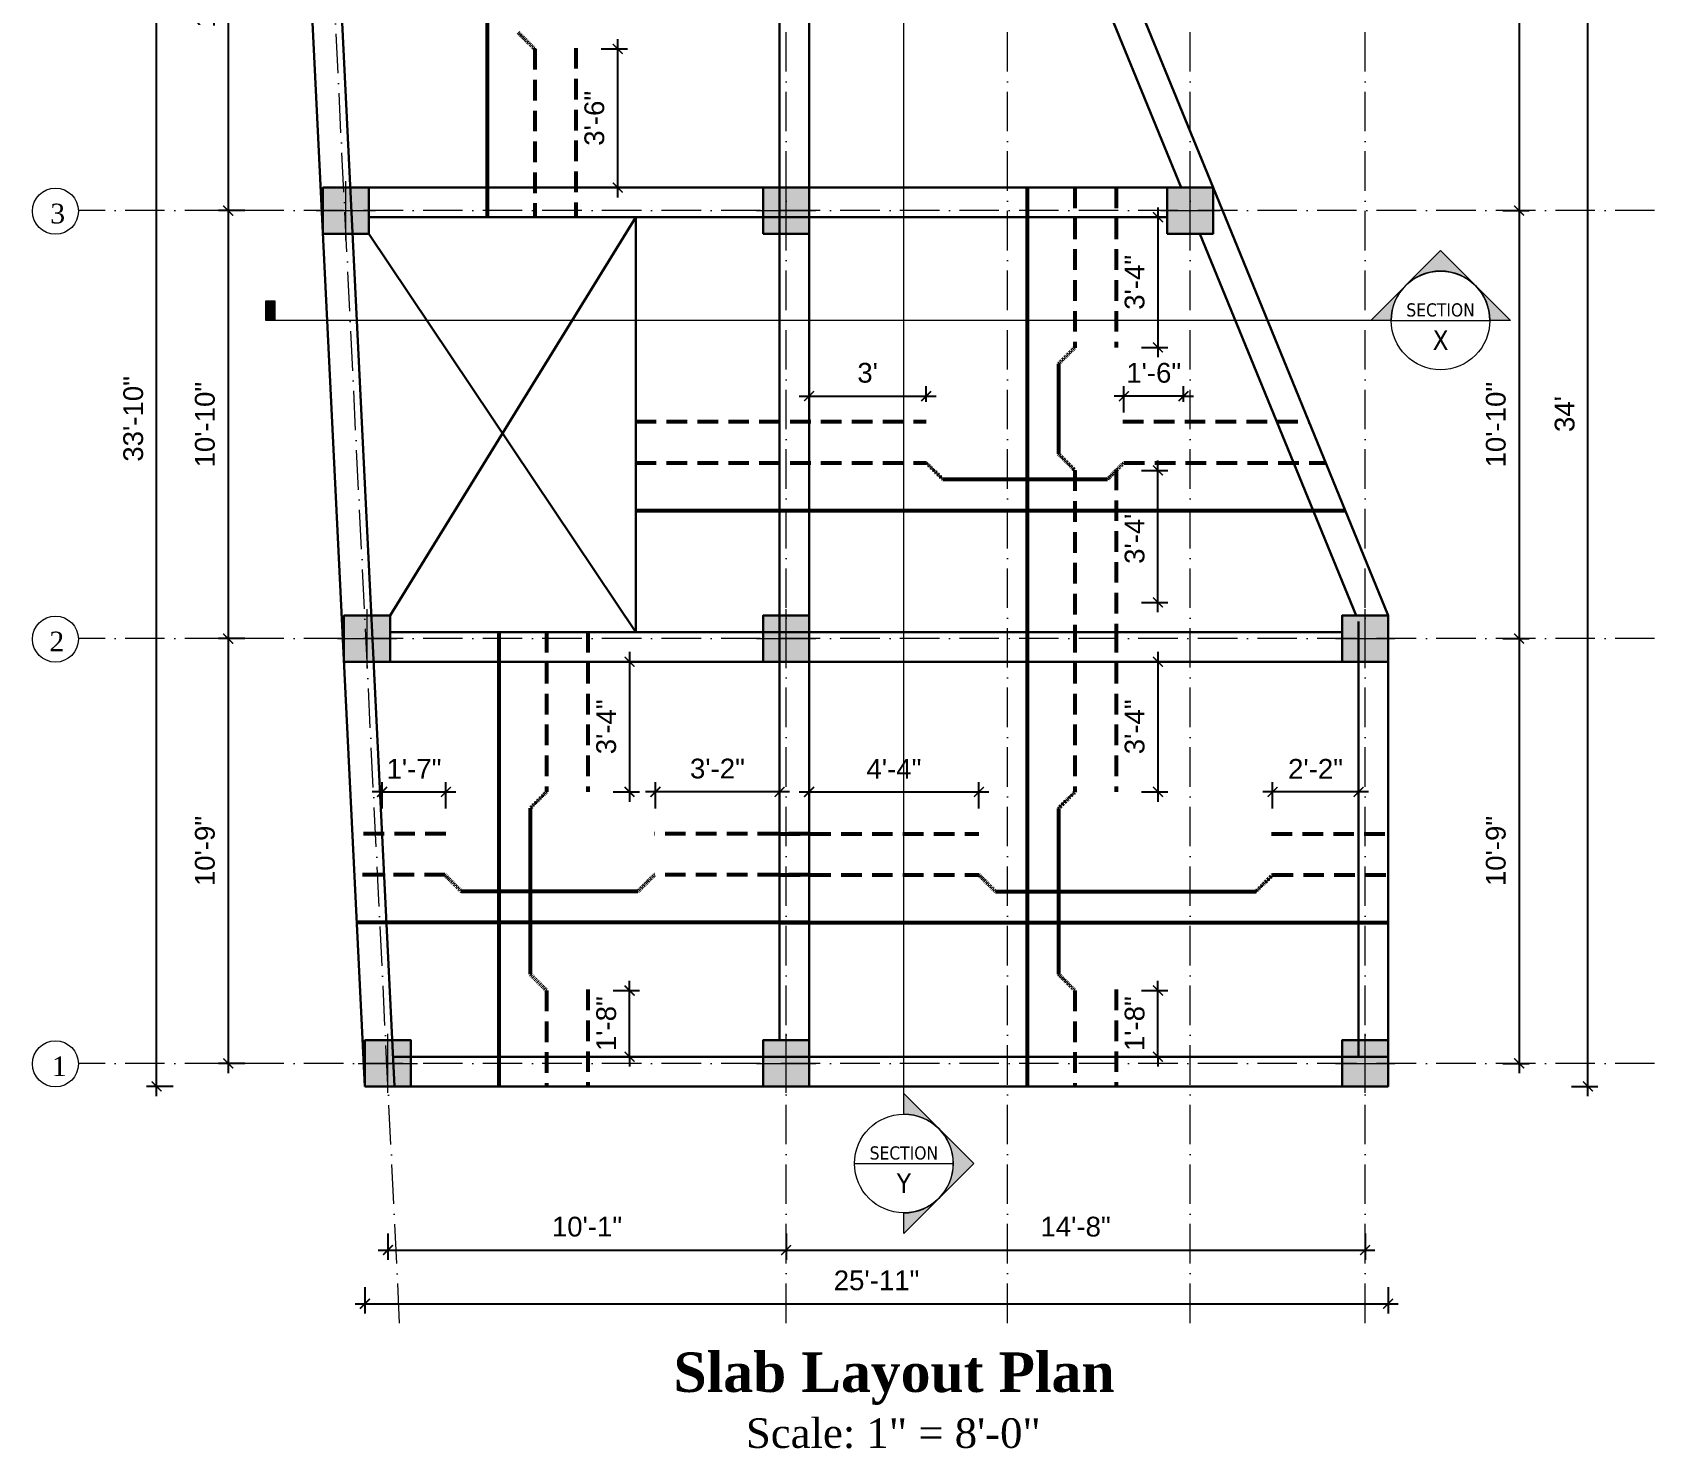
# Model space of a CAD drawing. Header units: inches. Extents: x -4737 to 13205, y 2479 to 13285.
# Drawn here: x 8372.7 to 8865.4, y 10616.5 to 11046.6 of the extents above; entities that cross this region are included whole.
import ezdxf
from ezdxf.enums import TextEntityAlignment as Align

# ---------------------------------------------------------------- set-up
doc = ezdxf.new("R2010")
doc.units = ezdxf.units.IN
doc.header["$MEASUREMENT"] = 0
for name, pattern in [('ACAD_ISO10W100', [18, 12, -3, 0, -3]), ('HIDDEN', [0.375, 0.25, -0.125]), ('HIDDEN2', [0.1875, 0.125, -0.0625])]:
    doc.linetypes.add(name, pattern=pattern)
for name, color, linetype, lineweight in [('bars', 242, 'Continuous', 53), ('CL', 30, 'ACAD_ISO10W100', 13), ('column', 24, 'Continuous', 15), ('hatch', 252, 'Continuous', 0), ('Hatrch', 7, 'Continuous', 5), ('ns_DIMS', 1, 'Continuous', 0), ('ns_DIMS @ 1', 1, 'Continuous', 0), ('ns_TEXT', 7, 'Continuous', 13), ('WALL', 12, 'Continuous', 30)]:
    doc.layers.add(name, color=color, linetype=linetype, lineweight=lineweight)
doc.styles.add('arial 1000', font='arial.ttf')
doc.styles.get("Standard").update_dxf_attribs({"font": 'arial.ttf'})
doc.styles.add('Tahoma', font='tahoma.ttf')
doc.dimstyles.new("1-8'", dxfattribs={"dimtxt": 6, "dimasz": 3, "dimexe": 3, "dimexo": 6, "dimgap": 4, "dimtad": 1, "dimdec": 0, "dimzin": 0, "dimdsep": 46, "dimlunit": 4, "dimtxsty": 'arial 1000', "dimblk": 'ARCHTICK', "dimcen": 8, "dimdle": 3, "dimclrt": 7, "dimazin": 0, "dimtfac": 1, "dimtdec": 0, "dimtix": 1, "dimtmove": 2, "dimatfit": 3, "dimfxl": 5, "dimfxlon": 1, "dimarcsym": 0})

# ---------------------------------------------------------------- blocks, each defined once
blk = doc.blocks.new('12 12')
at = {"layer": 'Hatrch'}
blk.add_hatch(color=5, dxfattribs=at).paths.add_polyline_path([(-7, -7), (7, -7), (7, 7), (-7, 7)])
at = {"layer": 'hatch'}
for p, q in [((0, -9), (0, 9)), ((-9, 0), (9, 0))]:
    blk.add_line(p, q, dxfattribs=at)
at = {"layer": 'WALL'}
blk.add_lwpolyline([(-7, -7), (7, -7), (7, 7), (-7, 7)], close=True, dxfattribs=at)
blk = doc.blocks.new('_ArchTick')
at = {"color": 0, "const_width": 0.15}
blk.add_lwpolyline([(-0.5, -0.5), (0.5, 0.5)], dxfattribs=at)
blk = doc.blocks.new('*D493')
at = {"layer": 'Defpoints', "color": 0, "transparency": 16777216}
for p in [(8724.31, 11160.26), (8668.86, 11136.93), (8724.31, 11001.48)]:
    blk.add_point(p, dxfattribs=at)
at = {"layer": 'ns_DIMS', "color": 0, "lineweight": -2, "transparency": 16777216}
for p, q in [((8665.86, 11160.26), (8727.31, 11160.26)), ((8668.86, 11155.26), (8668.86, 11163.26)), ((8724.31, 11155.26), (8724.31, 11163.26))]:
    blk.add_line(p, q, dxfattribs=at)
at = {"layer": 'ns_DIMS', "color": 0, "lineweight": -2, "transparency": 16777216, "xscale": 3, "yscale": 3, "zscale": 3, "rotation": 180}
blk.add_blockref('_ArchTick', (8668.86, 11160.26), dxfattribs=at)
at = {"layer": 'ns_DIMS', "color": 0, "lineweight": -2, "transparency": 16777216, "xscale": 3, "yscale": 3, "zscale": 3}
blk.add_blockref('_ArchTick', (8724.31, 11160.26), dxfattribs=at)
at = {"layer": 'ns_DIMS', "color": 7, "transparency": 16777216, "insert": (8696.59, 11167.26), "char_height": 6, "attachment_point": 5, "style": 'arial 1000'}
blk.add_mtext('4\'-7"', dxfattribs=at)
blk = doc.blocks.new('*D494')
at = {"layer": 'Defpoints', "color": 0, "transparency": 16777216}
for p in [(8777.46, 11160.26), (8724.31, 11001.48), (8777.46, 10871.48)]:
    blk.add_point(p, dxfattribs=at)
at = {"layer": 'ns_DIMS', "color": 0, "lineweight": -2, "transparency": 16777216}
for p, q in [((8721.31, 11160.26), (8780.46, 11160.26)), ((8724.31, 11155.26), (8724.31, 11163.26)), ((8777.46, 11155.26), (8777.46, 11163.26))]:
    blk.add_line(p, q, dxfattribs=at)
at = {"layer": 'ns_DIMS', "color": 0, "lineweight": -2, "transparency": 16777216, "xscale": 3, "yscale": 3, "zscale": 3, "rotation": 180}
blk.add_blockref('_ArchTick', (8724.31, 11160.26), dxfattribs=at)
at = {"layer": 'ns_DIMS', "color": 0, "lineweight": -2, "transparency": 16777216, "xscale": 3, "yscale": 3, "zscale": 3}
blk.add_blockref('_ArchTick', (8777.46, 11160.26), dxfattribs=at)
at = {"layer": 'ns_DIMS', "color": 7, "transparency": 16777216, "insert": (8750.89, 11167.31), "char_height": 6, "attachment_point": 5, "style": 'arial 1000'}
blk.add_mtext('4\'-5"', dxfattribs=at)
blk = doc.blocks.new('*D495')
at = {"layer": 'Defpoints', "color": 0, "transparency": 16777216}
for p in [(8784.46, 11180.25), (8454.41, 11131.98), (8784.46, 10869.48)]:
    blk.add_point(p, dxfattribs=at)
at = {"layer": 'ns_DIMS', "color": 0, "lineweight": -2, "transparency": 16777216}
for p, q in [((8454.41, 11175.25), (8454.41, 11183.25)), ((8784.46, 11175.25), (8784.46, 11183.25)), ((8451.41, 11180.25), (8787.46, 11180.25))]:
    blk.add_line(p, q, dxfattribs=at)
at = {"layer": 'ns_DIMS', "color": 0, "lineweight": -2, "transparency": 16777216, "xscale": 3, "yscale": 3, "zscale": 3, "rotation": 180}
blk.add_blockref('_ArchTick', (8454.41, 11180.25), dxfattribs=at)
at = {"layer": 'ns_DIMS', "color": 0, "lineweight": -2, "transparency": 16777216, "xscale": 3, "yscale": 3, "zscale": 3}
blk.add_blockref('_ArchTick', (8784.46, 11180.25), dxfattribs=at)
at = {"layer": 'ns_DIMS', "color": 7, "transparency": 16777216, "insert": (8619.43, 11187.31), "char_height": 6, "attachment_point": 5, "style": 'arial 1000'}
blk.add_mtext('27\'-6"', dxfattribs=at)
blk = doc.blocks.new('*D496')
at = {"layer": 'Defpoints', "color": 0, "transparency": 16777216}
for p in [(8452.41, 11124.98), (8432.18, 10992.48), (8458.93, 10992.48)]:
    blk.add_point(p, dxfattribs=at)
at = {"layer": 'ns_DIMS', "color": 0, "lineweight": -2, "transparency": 16777216}
for p, q in [((8437.18, 11124.98), (8429.18, 11124.98)), ((8432.18, 11127.98), (8432.18, 10989.48)), ((8437.18, 10992.48), (8429.18, 10992.48))]:
    blk.add_line(p, q, dxfattribs=at)
at = {"layer": 'ns_DIMS', "color": 0, "lineweight": -2, "transparency": 16777216, "xscale": 3, "yscale": 3, "zscale": 3}
for p, rotation in [((8432.18, 11124.98), 90), ((8432.18, 10992.48), 270)]:
    blk.add_blockref('_ArchTick', p, dxfattribs=dict(at, rotation=rotation))
at = {"layer": 'ns_DIMS', "color": 7, "transparency": 16777216, "insert": (8425.17, 11058.73), "char_height": 6, "attachment_point": 5, "rotation": 90, "style": 'arial 1000'}
blk.add_mtext('11\'-1"', dxfattribs=at)
blk = doc.blocks.new('*D497')
at = {"layer": 'Defpoints', "color": 0, "transparency": 16777216}
for p in [(8458.93, 10992.48), (8432.18, 10862.48), (8465.34, 10862.48)]:
    blk.add_point(p, dxfattribs=at)
at = {"layer": 'ns_DIMS', "color": 0, "lineweight": -2, "transparency": 16777216}
for p, q in [((8437.18, 10992.48), (8429.18, 10992.48)), ((8432.18, 10995.48), (8432.18, 10859.48)), ((8437.18, 10862.48), (8429.18, 10862.48))]:
    blk.add_line(p, q, dxfattribs=at)
at = {"layer": 'ns_DIMS', "color": 0, "lineweight": -2, "transparency": 16777216, "xscale": 3, "yscale": 3, "zscale": 3}
for p, rotation in [((8432.18, 10992.48), 90), ((8432.18, 10862.48), 270)]:
    blk.add_blockref('_ArchTick', p, dxfattribs=dict(at, rotation=rotation))
at = {"layer": 'ns_DIMS', "color": 7, "transparency": 16777216, "insert": (8425.12, 10927.48), "char_height": 6, "attachment_point": 5, "rotation": 90, "style": 'arial 1000'}
blk.add_mtext('10\'-10"', dxfattribs=at)
blk = doc.blocks.new('*D498')
at = {"layer": 'Defpoints', "color": 0, "transparency": 16777216}
for p in [(8465.34, 10862.48), (8432.18, 10733.48), (8471.69, 10733.48)]:
    blk.add_point(p, dxfattribs=at)
at = {"layer": 'ns_DIMS', "color": 0, "lineweight": -2, "transparency": 16777216}
for p, q in [((8432.18, 10865.48), (8432.18, 10730.48)), ((8437.18, 10862.48), (8429.18, 10862.48)), ((8437.18, 10733.48), (8429.18, 10733.48))]:
    blk.add_line(p, q, dxfattribs=at)
at = {"layer": 'ns_DIMS', "color": 0, "lineweight": -2, "transparency": 16777216, "xscale": 3, "yscale": 3, "zscale": 3}
for p, rotation in [((8432.18, 10862.48), 90), ((8432.18, 10733.48), 270)]:
    blk.add_blockref('_ArchTick', p, dxfattribs=dict(at, rotation=rotation))
at = {"layer": 'ns_DIMS', "color": 7, "transparency": 16777216, "insert": (8425.12, 10797.98), "char_height": 6, "attachment_point": 5, "rotation": 90, "style": 'arial 1000'}
blk.add_mtext('10\'-9"', dxfattribs=at)
blk = doc.blocks.new('*D499')
at = {"layer": 'Defpoints', "color": 0, "transparency": 16777216}
for p in [(8410.41, 11131.98), (8454.41, 11131.98), (8473.69, 10726.48)]:
    blk.add_point(p, dxfattribs=at)
at = {"layer": 'ns_DIMS', "color": 0, "lineweight": -2, "transparency": 16777216}
for p, q in [((8410.41, 10723.48), (8410.41, 11134.98)), ((8415.41, 11131.98), (8407.41, 11131.98)), ((8415.41, 10726.48), (8407.41, 10726.48))]:
    blk.add_line(p, q, dxfattribs=at)
at = {"layer": 'ns_DIMS', "color": 0, "lineweight": -2, "transparency": 16777216, "xscale": 3, "yscale": 3, "zscale": 3}
for p, rotation in [((8410.41, 11131.98), 90), ((8410.41, 10726.48), 270)]:
    blk.add_blockref('_ArchTick', p, dxfattribs=dict(at, rotation=rotation))
at = {"layer": 'ns_DIMS', "color": 7, "transparency": 16777216, "insert": (8403.35, 10929.23), "char_height": 6, "attachment_point": 5, "rotation": 90, "style": 'arial 1000'}
blk.add_mtext('33\'-10"', dxfattribs=at)
blk = doc.blocks.new('*D500')
at = {"layer": 'Defpoints', "color": 0, "transparency": 16777216}
for p in [(8480.69, 10724.48), (8601.6, 10724.48), (8601.6, 10676.77)]:
    blk.add_point(p, dxfattribs=at)
at = {"layer": 'ns_DIMS', "color": 0, "lineweight": -2, "transparency": 16777216}
for p, q in [((8480.69, 10681.77), (8480.69, 10673.77)), ((8601.6, 10681.77), (8601.6, 10673.77)), ((8477.69, 10676.77), (8604.6, 10676.77))]:
    blk.add_line(p, q, dxfattribs=at)
at = {"layer": 'ns_DIMS', "color": 0, "lineweight": -2, "transparency": 16777216, "xscale": 3, "yscale": 3, "zscale": 3, "rotation": 180}
blk.add_blockref('_ArchTick', (8480.69, 10676.77), dxfattribs=at)
at = {"layer": 'ns_DIMS', "color": 0, "lineweight": -2, "transparency": 16777216, "xscale": 3, "yscale": 3, "zscale": 3}
blk.add_blockref('_ArchTick', (8601.6, 10676.77), dxfattribs=at)
at = {"layer": 'ns_DIMS', "color": 7, "transparency": 16777216, "insert": (8541.15, 10683.84), "char_height": 6, "attachment_point": 5, "style": 'arial 1000'}
blk.add_mtext('10\'-1"', dxfattribs=at)
blk = doc.blocks.new('*D501')
at = {"layer": 'Defpoints', "color": 0, "transparency": 16777216}
for p in [(8601.6, 10724.48), (8777.46, 10724.48), (8777.46, 10676.77)]:
    blk.add_point(p, dxfattribs=at)
at = {"layer": 'ns_DIMS', "color": 0, "lineweight": -2, "transparency": 16777216}
for p, q in [((8601.6, 10681.77), (8601.6, 10673.77)), ((8777.46, 10681.77), (8777.46, 10673.77)), ((8598.6, 10676.77), (8780.46, 10676.77))]:
    blk.add_line(p, q, dxfattribs=at)
at = {"layer": 'ns_DIMS', "color": 0, "lineweight": -2, "transparency": 16777216, "xscale": 3, "yscale": 3, "zscale": 3, "rotation": 180}
blk.add_blockref('_ArchTick', (8601.6, 10676.77), dxfattribs=at)
at = {"layer": 'ns_DIMS', "color": 0, "lineweight": -2, "transparency": 16777216, "xscale": 3, "yscale": 3, "zscale": 3}
blk.add_blockref('_ArchTick', (8777.46, 10676.77), dxfattribs=at)
at = {"layer": 'ns_DIMS', "color": 7, "transparency": 16777216, "insert": (8689.53, 10683.84), "char_height": 6, "attachment_point": 5, "style": 'arial 1000'}
blk.add_mtext('14\'-8"', dxfattribs=at)
blk = doc.blocks.new('*D502')
at = {"layer": 'Defpoints', "color": 0, "transparency": 16777216}
for p in [(8473.69, 10726.48), (8784.46, 10726.48), (8784.46, 10660.46)]:
    blk.add_point(p, dxfattribs=at)
at = {"layer": 'ns_DIMS', "color": 0, "lineweight": -2, "transparency": 16777216}
for p, q in [((8473.69, 10665.46), (8473.69, 10657.46)), ((8784.46, 10665.46), (8784.46, 10657.46)), ((8470.69, 10660.46), (8787.46, 10660.46))]:
    blk.add_line(p, q, dxfattribs=at)
at = {"layer": 'ns_DIMS', "color": 0, "lineweight": -2, "transparency": 16777216, "xscale": 3, "yscale": 3, "zscale": 3, "rotation": 180}
blk.add_blockref('_ArchTick', (8473.69, 10660.46), dxfattribs=at)
at = {"layer": 'ns_DIMS', "color": 0, "lineweight": -2, "transparency": 16777216, "xscale": 3, "yscale": 3, "zscale": 3}
blk.add_blockref('_ArchTick', (8784.46, 10660.46), dxfattribs=at)
at = {"layer": 'ns_DIMS', "color": 7, "transparency": 16777216, "insert": (8629.08, 10667.52), "char_height": 6, "attachment_point": 5, "style": 'arial 1000'}
blk.add_mtext('25\'-11"', dxfattribs=at)
blk = doc.blocks.new('*D503')
at = {"layer": 'Defpoints', "color": 0, "transparency": 16777216}
for p in [(8677.86, 11127.93), (8733.31, 10992.48), (8824.24, 10992.48)]:
    blk.add_point(p, dxfattribs=at)
at = {"layer": 'ns_DIMS', "color": 0, "lineweight": -2, "transparency": 16777216}
for p, q in [((8824.24, 11130.93), (8824.24, 10989.48)), ((8819.24, 11127.93), (8827.24, 11127.93)), ((8819.24, 10992.48), (8827.24, 10992.48))]:
    blk.add_line(p, q, dxfattribs=at)
at = {"layer": 'ns_DIMS', "color": 0, "lineweight": -2, "transparency": 16777216, "xscale": 3, "yscale": 3, "zscale": 3}
for p, rotation in [((8824.24, 11127.93), 90), ((8824.24, 10992.48), 270)]:
    blk.add_blockref('_ArchTick', p, dxfattribs=dict(at, rotation=rotation))
at = {"layer": 'ns_DIMS', "color": 7, "transparency": 16777216, "insert": (8817.17, 11060.2), "char_height": 6, "attachment_point": 5, "rotation": 90, "style": 'arial 1000'}
blk.add_mtext('11\'-3"', dxfattribs=at)
blk = doc.blocks.new('*D504')
at = {"layer": 'Defpoints', "color": 0, "transparency": 16777216}
for p in [(8733.31, 10992.48), (8786.46, 10862.48), (8824.24, 10862.48)]:
    blk.add_point(p, dxfattribs=at)
at = {"layer": 'ns_DIMS', "color": 0, "lineweight": -2, "transparency": 16777216}
for p, q in [((8819.24, 10992.48), (8827.24, 10992.48)), ((8824.24, 10995.48), (8824.24, 10859.48)), ((8819.24, 10862.48), (8827.24, 10862.48))]:
    blk.add_line(p, q, dxfattribs=at)
at = {"layer": 'ns_DIMS', "color": 0, "lineweight": -2, "transparency": 16777216, "xscale": 3, "yscale": 3, "zscale": 3}
for p, rotation in [((8824.24, 10992.48), 90), ((8824.24, 10862.48), 270)]:
    blk.add_blockref('_ArchTick', p, dxfattribs=dict(at, rotation=rotation))
at = {"layer": 'ns_DIMS', "color": 7, "transparency": 16777216, "insert": (8817.18, 10927.48), "char_height": 6, "attachment_point": 5, "rotation": 90, "style": 'arial 1000'}
blk.add_mtext('10\'-10"', dxfattribs=at)
blk = doc.blocks.new('*D505')
at = {"layer": 'Defpoints', "color": 0, "transparency": 16777216}
for p in [(8786.46, 10862.48), (8786.46, 10733.48), (8824.24, 10733.48)]:
    blk.add_point(p, dxfattribs=at)
at = {"layer": 'ns_DIMS', "color": 0, "lineweight": -2, "transparency": 16777216}
for p, q in [((8824.24, 10865.48), (8824.24, 10730.48)), ((8819.24, 10862.48), (8827.24, 10862.48)), ((8819.24, 10733.48), (8827.24, 10733.48))]:
    blk.add_line(p, q, dxfattribs=at)
at = {"layer": 'ns_DIMS', "color": 0, "lineweight": -2, "transparency": 16777216, "xscale": 3, "yscale": 3, "zscale": 3}
for p, rotation in [((8824.24, 10862.48), 90), ((8824.24, 10733.48), 270)]:
    blk.add_blockref('_ArchTick', p, dxfattribs=dict(at, rotation=rotation))
at = {"layer": 'ns_DIMS', "color": 7, "transparency": 16777216, "insert": (8817.18, 10797.98), "char_height": 6, "attachment_point": 5, "rotation": 90, "style": 'arial 1000'}
blk.add_mtext('10\'-9"', dxfattribs=at)
blk = doc.blocks.new('*D506')
at = {"layer": 'Defpoints', "color": 0, "transparency": 16777216}
for p in [(8675.86, 11134.93), (8845.15, 11134.93), (8784.46, 10726.48)]:
    blk.add_point(p, dxfattribs=at)
at = {"layer": 'ns_DIMS', "color": 0, "lineweight": -2, "transparency": 16777216}
for p, q in [((8840.15, 11134.93), (8848.15, 11134.93)), ((8845.15, 10723.48), (8845.15, 11137.93)), ((8840.15, 10726.48), (8848.15, 10726.48))]:
    blk.add_line(p, q, dxfattribs=at)
at = {"layer": 'ns_DIMS', "color": 0, "lineweight": -2, "transparency": 16777216, "xscale": 3, "yscale": 3, "zscale": 3}
for p, rotation in [((8845.15, 11134.93), 90), ((8845.15, 10726.48), 270)]:
    blk.add_blockref('_ArchTick', p, dxfattribs=dict(at, rotation=rotation))
at = {"layer": 'ns_DIMS', "color": 7, "transparency": 16777216, "insert": (8838.09, 10930.7), "char_height": 6, "attachment_point": 5, "rotation": 90, "style": 'arial 1000'}
blk.add_mtext("34'", dxfattribs=at)
blk = doc.blocks.new('*D270')
at = {"layer": 'Defpoints', "color": 0, "transparency": 16777216}
for p in [(8498.28, 10815.92), (8478.92, 10803.21), (8498.28, 10803.21)]:
    blk.add_point(p, dxfattribs=at)
at = {"layer": 'ns_DIMS', "color": 0, "lineweight": -2, "transparency": 16777216}
for p, q in [((8478.92, 10810.92), (8478.92, 10818.92)), ((8498.28, 10810.92), (8498.28, 10818.92)), ((8478.92, 10815.92), (8475.92, 10815.92)), ((8478.92, 10815.92), (8498.28, 10815.92)), ((8498.28, 10815.92), (8501.28, 10815.92))]:
    blk.add_line(p, q, dxfattribs=at)
at = {"layer": 'ns_DIMS', "color": 0, "lineweight": -2, "transparency": 16777216, "xscale": 3, "yscale": 3, "zscale": 3}
blk.add_blockref('_ArchTick', (8478.92, 10815.92), dxfattribs=at)
at = {"layer": 'ns_DIMS', "color": 0, "lineweight": -2, "transparency": 16777216, "xscale": 3, "yscale": 3, "zscale": 3, "rotation": 180}
blk.add_blockref('_ArchTick', (8498.28, 10815.92), dxfattribs=at)
at = {"layer": 'ns_DIMS', "color": 7, "transparency": 16777216, "insert": (8488.6, 10822.93), "char_height": 6, "attachment_point": 5, "style": 'arial 1000'}
blk.add_mtext('1\'-7"', dxfattribs=at)
blk = doc.blocks.new('*D271')
at = {"layer": 'Defpoints', "color": 0, "transparency": 16777216}
for p in [(8561.92, 10815.92), (8561.92, 10803.21), (8599.6, 10803.21)]:
    blk.add_point(p, dxfattribs=at)
at = {"layer": 'ns_DIMS', "color": 0, "lineweight": -2, "transparency": 16777216}
for p, q in [((8561.92, 10810.92), (8561.92, 10818.92)), ((8599.6, 10810.92), (8599.6, 10818.92)), ((8602.6, 10815.92), (8558.92, 10815.92))]:
    blk.add_line(p, q, dxfattribs=at)
at = {"layer": 'ns_DIMS', "color": 0, "lineweight": -2, "transparency": 16777216, "xscale": 3, "yscale": 3, "zscale": 3, "rotation": 180}
blk.add_blockref('_ArchTick', (8561.92, 10815.92), dxfattribs=at)
at = {"layer": 'ns_DIMS', "color": 0, "lineweight": -2, "transparency": 16777216, "xscale": 3, "yscale": 3, "zscale": 3}
blk.add_blockref('_ArchTick', (8599.6, 10815.92), dxfattribs=at)
at = {"layer": 'ns_DIMS', "color": 7, "transparency": 16777216, "insert": (8580.76, 10822.98), "char_height": 6, "attachment_point": 5, "style": 'arial 1000'}
blk.add_mtext('3\'-2"', dxfattribs=at)
blk = doc.blocks.new('*D507')
at = {"layer": 'Defpoints', "color": 0, "transparency": 16777216}
for p in [(8660.14, 10815.92), (8608.6, 10803.21), (8660.14, 10803.21)]:
    blk.add_point(p, dxfattribs=at)
at = {"layer": 'WALL', "color": 0, "lineweight": -2, "transparency": 16777216}
for p, q in [((8608.6, 10810.92), (8608.6, 10818.92)), ((8660.14, 10810.92), (8660.14, 10818.92)), ((8605.6, 10815.92), (8663.14, 10815.92))]:
    blk.add_line(p, q, dxfattribs=at)
at = {"layer": 'WALL', "color": 0, "lineweight": -2, "transparency": 16777216, "xscale": 3, "yscale": 3, "zscale": 3, "rotation": 180}
blk.add_blockref('_ArchTick', (8608.6, 10815.92), dxfattribs=at)
at = {"layer": 'WALL', "color": 0, "lineweight": -2, "transparency": 16777216, "xscale": 3, "yscale": 3, "zscale": 3}
blk.add_blockref('_ArchTick', (8660.14, 10815.92), dxfattribs=at)
at = {"layer": 'WALL', "color": 7, "transparency": 16777216, "insert": (8634.37, 10822.92), "char_height": 6, "attachment_point": 5, "style": 'arial 1000'}
blk.add_mtext('4\'-4"', dxfattribs=at)
blk = doc.blocks.new('*D508')
at = {"layer": 'Defpoints', "color": 0, "transparency": 16777216}
for p in [(8749.35, 10815.92), (8775.46, 10803.21), (8749.35, 10790.71)]:
    blk.add_point(p, dxfattribs=at)
at = {"layer": 'WALL', "color": 0, "lineweight": -2, "transparency": 16777216}
for p, q in [((8749.35, 10810.92), (8749.35, 10818.92)), ((8775.46, 10810.92), (8775.46, 10818.92)), ((8778.46, 10815.92), (8746.35, 10815.92))]:
    blk.add_line(p, q, dxfattribs=at)
at = {"layer": 'WALL', "color": 0, "lineweight": -2, "transparency": 16777216, "xscale": 3, "yscale": 3, "zscale": 3, "rotation": 180}
blk.add_blockref('_ArchTick', (8749.35, 10815.92), dxfattribs=at)
at = {"layer": 'WALL', "color": 0, "lineweight": -2, "transparency": 16777216, "xscale": 3, "yscale": 3, "zscale": 3}
blk.add_blockref('_ArchTick', (8775.46, 10815.92), dxfattribs=at)
at = {"layer": 'WALL', "color": 7, "transparency": 16777216, "insert": (8762.41, 10822.93), "char_height": 6, "attachment_point": 5, "style": 'arial 1000'}
blk.add_mtext('2\'-2"', dxfattribs=at)
blk = doc.blocks.new('*D471')
at = {"layer": 'Defpoints', "color": 0, "transparency": 16777216}
for p in [(8644.14, 10936.13), (8608.6, 10928.42), (8644.14, 10928.42)]:
    blk.add_point(p, dxfattribs=at)
at = {"layer": 'WALL', "color": 0, "lineweight": -2, "transparency": 16777216}
for p, q in [((8608.6, 10934.42), (8608.6, 10939.13)), ((8644.14, 10934.42), (8644.14, 10939.13)), ((8605.6, 10936.13), (8647.14, 10936.13))]:
    blk.add_line(p, q, dxfattribs=at)
at = {"layer": 'WALL', "color": 0, "lineweight": -2, "transparency": 16777216, "xscale": 3, "yscale": 3, "zscale": 3, "rotation": 180}
blk.add_blockref('_ArchTick', (8608.6, 10936.13), dxfattribs=at)
at = {"layer": 'WALL', "color": 0, "lineweight": -2, "transparency": 16777216, "xscale": 3, "yscale": 3, "zscale": 3}
blk.add_blockref('_ArchTick', (8644.14, 10936.13), dxfattribs=at)
at = {"layer": 'WALL', "color": 7, "transparency": 16777216, "insert": (8626.37, 10943.19), "char_height": 6, "attachment_point": 5, "style": 'arial 1000'}
blk.add_mtext("3'", dxfattribs=at)
blk = doc.blocks.new('*D472')
at = {"layer": 'Defpoints', "color": 0, "transparency": 16777216}
for p in [(8704.21, 10936.13), (8722.31, 10928.42), (8704.21, 10915.92)]:
    blk.add_point(p, dxfattribs=at)
at = {"layer": 'WALL', "color": 0, "lineweight": -2, "transparency": 16777216}
for p, q in [((8704.21, 10931.13), (8704.21, 10939.13)), ((8722.31, 10934.42), (8722.31, 10939.13)), ((8704.21, 10936.13), (8701.21, 10936.13)), ((8722.31, 10936.13), (8704.21, 10936.13)), ((8722.31, 10936.13), (8725.31, 10936.13))]:
    blk.add_line(p, q, dxfattribs=at)
at = {"layer": 'WALL', "color": 0, "lineweight": -2, "transparency": 16777216, "xscale": 3, "yscale": 3, "zscale": 3}
blk.add_blockref('_ArchTick', (8704.21, 10936.13), dxfattribs=at)
at = {"layer": 'WALL', "color": 0, "lineweight": -2, "transparency": 16777216, "xscale": 3, "yscale": 3, "zscale": 3, "rotation": 180}
blk.add_blockref('_ArchTick', (8722.31, 10936.13), dxfattribs=at)
at = {"layer": 'WALL', "color": 7, "transparency": 16777216, "insert": (8713.26, 10943.19), "char_height": 6, "attachment_point": 5, "style": 'arial 1000'}
blk.add_mtext('1\'-6"', dxfattribs=at)
blk = doc.blocks.new('*D473')
at = {"layer": 'Defpoints', "color": 0, "transparency": 16777216}
for p in [(8541.36, 10855.48), (8541.36, 10815.93), (8554.07, 10815.93)]:
    blk.add_point(p, dxfattribs=at)
at = {"layer": 'WALL', "color": 0, "lineweight": -2, "transparency": 16777216}
for p, q in [((8554.07, 10858.48), (8554.07, 10812.93)), ((8549.07, 10855.48), (8557.07, 10855.48)), ((8549.07, 10815.93), (8557.07, 10815.93))]:
    blk.add_line(p, q, dxfattribs=at)
at = {"layer": 'WALL', "color": 0, "lineweight": -2, "transparency": 16777216, "xscale": 3, "yscale": 3, "zscale": 3}
for p, rotation in [((8554.07, 10855.48), 90), ((8554.07, 10815.93), 270)]:
    blk.add_blockref('_ArchTick', p, dxfattribs=dict(at, rotation=rotation))
at = {"layer": 'WALL', "color": 7, "transparency": 16777216, "insert": (8547, 10835.7), "char_height": 6, "attachment_point": 5, "rotation": 90, "style": 'arial 1000'}
blk.add_mtext('3\'-4"', dxfattribs=at)
blk = doc.blocks.new('*D474')
at = {"layer": 'Defpoints', "color": 0, "transparency": 16777216}
for p in [(8528.86, 10755.58), (8554.07, 10755.58), (8541.36, 10735.48)]:
    blk.add_point(p, dxfattribs=at)
at = {"layer": 'WALL', "color": 0, "lineweight": -2, "transparency": 16777216}
for p, q in [((8549.07, 10755.58), (8557.07, 10755.58)), ((8554.07, 10755.58), (8554.07, 10758.58)), ((8554.07, 10735.48), (8554.07, 10755.58)), ((8549.07, 10735.48), (8557.07, 10735.48)), ((8554.07, 10735.48), (8554.07, 10732.48))]:
    blk.add_line(p, q, dxfattribs=at)
at = {"layer": 'WALL', "color": 0, "lineweight": -2, "transparency": 16777216, "xscale": 3, "yscale": 3, "zscale": 3}
for p, rotation in [((8554.07, 10755.58), 270), ((8554.07, 10735.48), 90)]:
    blk.add_blockref('_ArchTick', p, dxfattribs=dict(at, rotation=rotation))
at = {"layer": 'WALL', "color": 7, "transparency": 16777216, "insert": (8547, 10745.53), "char_height": 6, "attachment_point": 5, "rotation": 90, "style": 'arial 1000'}
blk.add_mtext('1\'-8"', dxfattribs=at)
blk = doc.blocks.new('*D475')
at = {"layer": 'Defpoints', "color": 0, "transparency": 16777216}
for p in [(8701.84, 10855.48), (8701.84, 10815.93), (8714.55, 10815.93)]:
    blk.add_point(p, dxfattribs=at)
at = {"layer": 'WALL', "color": 0, "lineweight": -2, "transparency": 16777216}
for p, q in [((8714.55, 10858.48), (8714.55, 10812.93)), ((8709.55, 10855.48), (8717.55, 10855.48)), ((8709.55, 10815.93), (8717.55, 10815.93))]:
    blk.add_line(p, q, dxfattribs=at)
at = {"layer": 'WALL', "color": 0, "lineweight": -2, "transparency": 16777216, "xscale": 3, "yscale": 3, "zscale": 3}
for p, rotation in [((8714.55, 10855.48), 90), ((8714.55, 10815.93), 270)]:
    blk.add_blockref('_ArchTick', p, dxfattribs=dict(at, rotation=rotation))
at = {"layer": 'WALL', "color": 7, "transparency": 16777216, "insert": (8707.48, 10835.7), "char_height": 6, "attachment_point": 5, "rotation": 90, "style": 'arial 1000'}
blk.add_mtext('3\'-4"', dxfattribs=at)
blk = doc.blocks.new('*D509')
at = {"layer": 'Defpoints', "color": 0, "transparency": 16777216}
for p in [(8689.35, 10755.58), (8714.55, 10755.58), (8701.84, 10735.48)]:
    blk.add_point(p, dxfattribs=at)
at = {"layer": 'WALL', "color": 0, "lineweight": -2, "transparency": 16777216}
for p, q in [((8709.55, 10755.58), (8717.55, 10755.58)), ((8714.55, 10755.58), (8714.55, 10758.58)), ((8714.55, 10735.48), (8714.55, 10755.58)), ((8709.55, 10735.48), (8717.55, 10735.48)), ((8714.55, 10735.48), (8714.55, 10732.48))]:
    blk.add_line(p, q, dxfattribs=at)
at = {"layer": 'WALL', "color": 0, "lineweight": -2, "transparency": 16777216, "xscale": 3, "yscale": 3, "zscale": 3}
for p, rotation in [((8714.55, 10755.58), 270), ((8714.55, 10735.48), 90)]:
    blk.add_blockref('_ArchTick', p, dxfattribs=dict(at, rotation=rotation))
at = {"layer": 'WALL', "color": 7, "transparency": 16777216, "insert": (8707.49, 10745.53), "char_height": 6, "attachment_point": 5, "rotation": 90, "style": 'arial 1000'}
blk.add_mtext('1\'-8"', dxfattribs=at)
blk = doc.blocks.new('*D511')
at = {"layer": 'Defpoints', "color": 0, "transparency": 16777216}
for p in [(8525.26, 11041.58), (8550.47, 11041.58), (8537.76, 10999.48)]:
    blk.add_point(p, dxfattribs=at)
at = {"layer": 'WALL', "color": 0, "lineweight": -2, "transparency": 16777216}
for p, q in [((8545.47, 11041.58), (8553.47, 11041.58)), ((8550.47, 10996.48), (8550.47, 11044.58)), ((8545.47, 10999.48), (8553.47, 10999.48))]:
    blk.add_line(p, q, dxfattribs=at)
at = {"layer": 'WALL', "color": 0, "lineweight": -2, "transparency": 16777216, "xscale": 3, "yscale": 3, "zscale": 3}
for p, rotation in [((8550.47, 11041.58), 90), ((8550.47, 10999.48), 270)]:
    blk.add_blockref('_ArchTick', p, dxfattribs=dict(at, rotation=rotation))
at = {"layer": 'WALL', "color": 7, "transparency": 16777216, "insert": (8543.4, 11020.53), "char_height": 6, "attachment_point": 5, "rotation": 90, "style": 'arial 1000'}
blk.add_mtext('3\'-6"', dxfattribs=at)
blk = doc.blocks.new('*D533')
at = {"layer": 'Defpoints', "color": 0, "transparency": 16777216}
for p in [(8701.84, 10990.48), (8701.84, 10950.93), (8714.55, 10950.93)]:
    blk.add_point(p, dxfattribs=at)
at = {"layer": 'WALL', "color": 0, "lineweight": -2, "transparency": 16777216}
for p, q in [((8714.55, 10993.48), (8714.55, 10947.93)), ((8709.55, 10990.48), (8717.55, 10990.48)), ((8709.55, 10950.93), (8717.55, 10950.93))]:
    blk.add_line(p, q, dxfattribs=at)
at = {"layer": 'WALL', "color": 0, "lineweight": -2, "transparency": 16777216, "xscale": 3, "yscale": 3, "zscale": 3}
for p, rotation in [((8714.55, 10990.48), 90), ((8714.55, 10950.93), 270)]:
    blk.add_blockref('_ArchTick', p, dxfattribs=dict(at, rotation=rotation))
at = {"layer": 'WALL', "color": 7, "transparency": 16777216, "insert": (8707.48, 10970.7), "char_height": 6, "attachment_point": 5, "rotation": 90, "style": 'arial 1000'}
blk.add_mtext('3\'-4"', dxfattribs=at)
blk = doc.blocks.new('*D534')
at = {"layer": 'Defpoints', "color": 0, "transparency": 16777216}
for p in [(8689.34, 10913.58), (8714.55, 10913.58), (8701.84, 10873.48)]:
    blk.add_point(p, dxfattribs=at)
at = {"layer": 'WALL', "color": 0, "lineweight": -2, "transparency": 16777216}
for p, q in [((8709.55, 10913.58), (8717.55, 10913.58)), ((8714.55, 10870.48), (8714.55, 10916.58)), ((8709.55, 10873.48), (8717.55, 10873.48))]:
    blk.add_line(p, q, dxfattribs=at)
at = {"layer": 'WALL', "color": 0, "lineweight": -2, "transparency": 16777216, "xscale": 3, "yscale": 3, "zscale": 3}
for p, rotation in [((8714.55, 10913.58), 90), ((8714.55, 10873.48), 270)]:
    blk.add_blockref('_ArchTick', p, dxfattribs=dict(at, rotation=rotation))
at = {"layer": 'WALL', "color": 7, "transparency": 16777216, "insert": (8707.48, 10893.53), "char_height": 6, "attachment_point": 5, "rotation": 90, "style": 'arial 1000'}
blk.add_mtext('3\'-4"', dxfattribs=at)
blk = doc.blocks.new('*U172')
h = blk.add_hatch(color=256)
edge = h.paths.add_edge_path()
edge.add_line((-0.313, 0), (-0.442, 0))
edge.add_line((-0.442, 0), (0, 0.442))
edge.add_line((0, 0.442), (0.442, 0))
edge.add_line((0.442, 0), (0.312, 0))
edge.add_arc((0, 0), 0.312, 360, 540)
blk.add_hatch(color=256).paths.add_polyline_path([(-7.432, 0.125), (-7.376, 0.125), (-7.376, 0), (-7.432, 0)])
at = {"linetype": 'HIDDEN2', "ltscale": 100}
blk.add_line((-0.313, 0), (-7.432, 0), dxfattribs=at)
blk.add_line((-0.313, 0), (0.312, 0))
blk.add_lwpolyline([(-0.313, 0), (-0.442, 0), (0, 0.442), (0.442, 0), (0.312, 0, 1)], format="xyb", close=True)
blk.add_lwpolyline([(-7.432, 0.125), (-7.376, 0.125), (-7.376, 0), (-7.432, 0)], close=True)
blk.add_circle((0, 0), 0.312)
at = {"style": 'Tahoma', "flags": 8}
blk.add_attdef('VIEWNUMBER', text='', height=0.125, dxfattribs=at).set_placement((0, 0), align=Align.BOTTOM_CENTER)
blk.add_attdef('SHEETNUMBER', text='', height=0.125, dxfattribs=at).set_placement((0, -0.063), align=Align.TOP_CENTER)
blk = doc.blocks.new('*U173')
blk.add_hatch(color=256).paths.add_polyline_path([(0.125, 9.309), (0.125, 9.253), (0, 9.253), (0, 9.309)])
h = blk.add_hatch(color=256)
edge = h.paths.add_edge_path()
edge.add_line((0, 0.312), (0, 0.442))
edge.add_line((0, 0.442), (0.442, 0))
edge.add_line((0.442, 0), (0, -0.442))
edge.add_line((0, -0.442), (0, -0.313))
edge.add_arc((0, 0), 0.313, 270, 450)
at = {"linetype": 'HIDDEN2', "ltscale": 100}
blk.add_line((0, 0.312), (0, 9.309), dxfattribs=at)
blk.add_line((-0.313, 0), (0.312, 0))
blk.add_lwpolyline([(0.125, 9.309), (0.125, 9.253), (0, 9.253), (0, 9.309)], close=True)
blk.add_lwpolyline([(0, 0.312), (0, 0.442), (0.442, 0), (0, -0.442), (0, -0.313, 1)], format="xyb", close=True)
blk.add_circle((0, 0), 0.312)
at = {"style": 'Tahoma', "flags": 8}
blk.add_attdef('VIEWNUMBER', text='', height=0.125, dxfattribs=at).set_placement((0, 0), align=Align.BOTTOM_CENTER)
blk.add_attdef('SHEETNUMBER', text='', height=0.125, dxfattribs=at).set_placement((0, -0.063), align=Align.TOP_CENTER)

msp = doc.modelspace()

# ---------------------------------------------------------------- linework, layer by layer
at = {"layer": 'bars'}
for p, q in [((8510.79, 11132.73), (8510.79, 10990.48)), ((8674.87, 10999.48), (8674.87, 10864.48)), ((8684.32, 10945.9), (8684.32, 10918.61)), ((8649.18, 10910.9), (8699.18, 10910.9)), ((8555.95, 10901.45), (8771.39, 10901.45)), ((8514.39, 10864.48), (8514.39, 10726.48)), ((8674.87, 10864.48), (8674.87, 10726.48)), ((8523.84, 10810.9), (8523.84, 10760.61)), ((8684.32, 10810.9), (8684.32, 10760.61)), ((8556.61, 10785.69), (8503.03, 10785.69)), ((8665.18, 10785.69), (8744.33, 10785.69)), ((8608.6, 10776.24), (8471.24, 10776.24)), ((8599.6, 10776.24), (8784.46, 10776.24))]:
    msp.add_line(p, q, dxfattribs=at)
at = {"layer": 'bars', "linetype": 'HIDDEN', "ltscale": 0.125}
for p, q in [((8525.26, 11041.58), (8520.24, 11046.61)), ((8689.34, 10950.93), (8684.32, 10945.9)), ((8689.34, 10913.58), (8684.32, 10918.61)), ((8644.15, 10915.92), (8649.18, 10910.9)), ((8704.21, 10915.92), (8699.18, 10910.9)), ((8528.86, 10815.93), (8523.84, 10810.9)), ((8689.35, 10815.93), (8684.32, 10810.9)), ((8498.01, 10790.71), (8503.03, 10785.69)), ((8561.63, 10790.71), (8556.61, 10785.69)), ((8660.15, 10790.71), (8665.18, 10785.69)), ((8749.35, 10790.71), (8744.33, 10785.69)), ((8528.86, 10755.58), (8523.84, 10760.61)), ((8689.35, 10755.58), (8684.32, 10760.61))]:
    msp.add_line(p, q, dxfattribs=at)
at = {"layer": 'bars', "linetype": 'HIDDEN', "ltscale": 25}
for p, q in [((8525.26, 11041.58), (8525.26, 10990.48)), ((8537.76, 11041.86), (8537.76, 10990.48)), ((8689.34, 10999.48), (8689.34, 10950.93)), ((8701.84, 10999.48), (8701.84, 10950.93)), ((8555.95, 10928.42), (8644.14, 10928.42)), ((8703.93, 10928.42), (8760.36, 10928.42)), ((8555.95, 10915.92), (8644.15, 10915.92)), ((8689.34, 10913.58), (8689.34, 10864.48)), ((8701.84, 10913.86), (8701.84, 10864.48)), ((8704.21, 10915.92), (8765.47, 10915.92)), ((8528.86, 10864.48), (8528.86, 10815.93)), ((8541.36, 10864.48), (8541.36, 10815.93)), ((8689.35, 10864.48), (8689.35, 10815.93)), ((8701.84, 10864.48), (8701.84, 10815.93)), ((8498.28, 10803.21), (8469.89, 10803.21)), ((8608.6, 10803.21), (8561.64, 10803.21)), ((8599.6, 10803.21), (8660.14, 10803.21)), ((8749.08, 10803.21), (8784.46, 10803.21)), ((8498.01, 10790.71), (8470.53, 10790.71)), ((8608.6, 10790.71), (8561.63, 10790.71)), ((8599.6, 10790.71), (8660.15, 10790.71)), ((8749.35, 10790.71), (8784.46, 10790.71)), ((8528.86, 10755.58), (8528.86, 10726.48)), ((8541.36, 10755.86), (8541.36, 10726.48)), ((8689.35, 10755.58), (8689.35, 10726.48)), ((8701.84, 10755.86), (8701.84, 10726.48))]:
    msp.add_line(p, q, dxfattribs=at)
at = {"layer": 'CL'}
for p, q in [((8484.24, 10654.6), (8457.12, 11205.19)), ((8601.6, 10654.6), (8601.6, 11205.19)), ((8668.86, 10654.6), (8668.86, 11205.19)), ((8724.31, 10654.6), (8724.31, 11205.19)), ((8777.46, 10654.6), (8777.46, 11205.19)), ((8865.37, 10992.48), (8386.69, 10992.48)), ((8865.37, 10862.48), (8386.69, 10862.48)), ((8865.37, 10733.48), (8386.69, 10733.48))]:
    msp.add_line(p, q, dxfattribs=at)
at = {"layer": 'ns_DIMS'}
for centre in [(8379.7, 10992.33), (8379.7, 10862.33), (8379.7, 10733.33)]:
    msp.add_circle(centre, 6.99, dxfattribs=at)
at = {"layer": 'WALL'}
for p, q in [((8731.31, 10999.48), (8675.86, 11134.93)), ((8473.69, 10726.48), (8453.72, 11131.98)), ((8482.7, 10726.48), (8463.17, 11123.1)), ((8599.6, 10740.48), (8599.6, 11119.98)), ((8608.6, 10740.48), (8608.6, 11119.98)), ((8721.59, 10999.48), (8671.87, 11120.93)), ((8474.93, 10999.48), (8717.31, 10999.48)), ((8784.46, 10869.48), (8731.31, 10999.48)), ((8474.93, 10990.48), (8717.31, 10990.48)), ((8555.95, 10990.48), (8481.34, 10869.48)), ((8555.95, 10990.48), (8555.95, 10864.48)), ((8474.93, 10985.48), (8555.95, 10864.48)), ((8774.74, 10869.48), (8727.31, 10985.48)), ((8784.46, 10869.48), (8784.46, 10726.48)), ((8481.34, 10864.48), (8770.46, 10864.48)), ((8775.46, 10867.71), (8775.46, 10735.48)), ((8481.34, 10855.48), (8770.46, 10855.48)), ((8784.46, 10735.48), (8482.26, 10735.48)), ((8784.46, 10726.48), (8473.69, 10726.48))]:
    msp.add_line(p, q, dxfattribs=at)

# ---------------------------------------------------------------- block references
at = {"layer": 'column'}
for p in [(8467.93, 10992.48), (8601.6, 10992.48), (8724.31, 10992.48), (8474.34, 10862.48), (8601.6, 10862.48), (8777.46, 10862.48), (8480.69, 10733.48), (8601.6, 10733.48), (8777.46, 10733.48)]:
    msp.add_blockref('12 12', p, dxfattribs=at)
at = {"layer": 'ns_DIMS @ 1'}
ref = msp.add_blockref('*U173', (8637.38, 10703.06), dxfattribs=dict(at, xscale=48, yscale=48, zscale=48))
ref.add_attrib('VIEWNUMBER', 'SECTION', dxfattribs={"layer": '0', "height": 4, "style": 'Tahoma'}).set_placement((8637.38, 10703.06), align=Align.BOTTOM_CENTER)
ref.add_attrib('SHEETNUMBER', 'Y', dxfattribs={"layer": '0', "height": 6, "style": 'Tahoma'}).set_placement((8637.38, 10700.06), align=Align.TOP_CENTER)
ref = msp.add_blockref('*U172', (8800.38, 10959.13), dxfattribs=dict(at, xscale=48, yscale=48, zscale=48))
ref.add_attrib('VIEWNUMBER', 'SECTION', dxfattribs={"layer": '0', "height": 4, "style": 'Tahoma'}).set_placement((8800.38, 10959.13), align=Align.BOTTOM_CENTER)
ref.add_attrib('SHEETNUMBER', 'X', dxfattribs={"layer": '0', "height": 6, "style": 'Tahoma'}).set_placement((8800.38, 10956.13), align=Align.TOP_CENTER)

# ---------------------------------------------------------------- texts
at = {"layer": 'ns_DIMS', "char_height": 6, "attachment_point": 1}
for s, insert in [('\\pi9.20241;{\\fTimes New Roman|b0|i0|c0|p18;3}', (8368.9, 10994.6)), ('\\pi8.93421;{\\fTimes New Roman|b0|i0|c0|p18;2}', (8368.9, 10864.6)), ('\\pi9.71503;{\\fTimes New Roman|b0|i0|c0|p18;1}', (8368.9, 10735.6))]:
    msp.add_mtext_dynamic_manual_height_columns(s, width=21.7401, gutter_width=72, heights=[4.46], dxfattribs=dict(at, insert=insert))
at = {"layer": 'ns_TEXT', "insert": (8444.3, 10645.67), "char_height": 14.4, "attachment_point": 1}
msp.add_mtext_dynamic_manual_height_columns('\\pi123.10991;{\\fTimes New Roman|b1|i0|c0|p18;\\H0.83333x;Slab Layout Plan\\P\\pi145.10241;\\fTimes New Roman|b0|i0|c0|p18;\\H0.75x;Scale: 1" = 8\'-0"}', width=376.0257, gutter_width=72, heights=[72.58], dxfattribs=at)

# ---------------------------------------------------------------- dimensions: what is measured, and where the dimension line sits
at = {"layer": 'ns_DIMS'}
for base, p1, p2, picture, middle in [((8784.46, 11180.25), (8454.41, 11131.98), (8784.46, 10869.48), '*D495', (8619.43, 11187.31)), ((8724.31, 11160.26), (8668.86, 11136.93), (8724.31, 11001.48), '*D493', (8696.59, 11167.26)), ((8777.46, 11160.26), (8724.31, 11001.48), (8777.46, 10871.48), '*D494', (8750.89, 11167.31)), ((8784.46, 10660.46), (8473.69, 10726.48), (8784.46, 10726.48), '*D502', (8629.08, 10667.52)), ((8601.6, 10676.77), (8480.69, 10724.48), (8601.6, 10724.48), '*D500', (8541.15, 10683.84)), ((8777.46, 10676.77), (8601.6, 10724.48), (8777.46, 10724.48), '*D501', (8689.53, 10683.84))]:
    dim = msp.add_linear_dim(base=base, p1=p1, p2=p2, dimstyle="1-8'", dxfattribs=at)
    dim.commit()
    dim.dimension.update_dxf_attribs({"geometry": picture, "text_midpoint": middle})
for base, p1, p2, angle, picture, middle in [((8410.4147, 11131.9842), (8473.6932, 10726.476), (8454.4062, 11131.9842), 90, '*D499', (8403.3492, 10929.2301)), ((8845.15, 11134.93), (8784.46, 10726.48), (8675.86, 11134.93), 90, '*D506', (8838.09, 10930.7)), ((8824.24, 10992.48), (8677.86, 11127.93), (8733.31, 10992.48), 90, '*D503', (8817.17, 11060.2)), ((8432.1832, 10992.476), (8452.4062, 11124.9842), (8458.934, 10992.476), 90, '*D496', (8425.1709, 11058.7301)), ((8432.18, 10862.48), (8458.93, 10992.48), (8465.34, 10862.48), 90, '*D497', (8425.12, 10927.48)), ((8824.24, 10862.48), (8733.31, 10992.48), (8786.46, 10862.48), 90, '*D504', (8817.18, 10927.48)), ((8432.18, 10733.48), (8465.34, 10862.48), (8471.69, 10733.48), 90, '*D498', (8425.12, 10797.98)), ((8824.24, 10733.48), (8786.46, 10862.48), (8786.46, 10733.48), 90, '*D505', (8817.18, 10797.98)), ((8498.28, 10815.92), (8478.92, 10803.21), (8498.28, 10803.21), 180, '*D270', (8488.6, 10822.93)), ((8561.92, 10815.92), (8599.6, 10803.21), (8561.92, 10803.21), 180, '*D271', (8580.76, 10822.98))]:
    dim = msp.add_linear_dim(base=base, p1=p1, p2=p2, angle=angle, dimstyle="1-8'", dxfattribs=at)
    dim.commit()
    dim.dimension.update_dxf_attribs({"geometry": picture, "text_midpoint": middle})
at = {"layer": 'WALL'}
for base, p1, p2, picture, middle in [((8550.47, 11041.58), (8537.76, 10999.48), (8525.26, 11041.58), '*D511', (8543.4, 11020.53)), ((8714.55, 10950.93), (8701.84, 10990.48), (8701.84, 10950.93), '*D533', (8707.48, 10970.7)), ((8714.55, 10913.58), (8701.84, 10873.48), (8689.34, 10913.58), '*D534', (8707.48, 10893.53)), ((8554.07, 10815.93), (8541.36, 10855.48), (8541.36, 10815.93), '*D473', (8547, 10835.7)), ((8714.55, 10815.93), (8701.84, 10855.48), (8701.84, 10815.93), '*D475', (8707.48, 10835.7)), ((8554.07, 10755.58), (8541.36, 10735.48), (8528.86, 10755.58), '*D474', (8547, 10745.53)), ((8714.55, 10755.58), (8701.84, 10735.48), (8689.35, 10755.58), '*D509', (8707.49, 10745.53))]:
    dim = msp.add_linear_dim(base=base, p1=p1, p2=p2, angle=270, dimstyle="1-8'", dxfattribs=at)
    dim.commit()
    dim.dimension.update_dxf_attribs({"geometry": picture, "text_midpoint": middle})
for base, p1, p2, picture, middle in [((8644.14, 10936.13), (8608.6, 10928.42), (8644.14, 10928.42), '*D471', (8626.37, 10943.19)), ((8704.21, 10936.13), (8722.31, 10928.42), (8704.21, 10915.92), '*D472', (8713.26, 10943.19)), ((8660.14, 10815.92), (8608.6, 10803.21), (8660.14, 10803.21), '*D507', (8634.37, 10822.92)), ((8749.35, 10815.92), (8775.46, 10803.21), (8749.35, 10790.71), '*D508', (8762.41, 10822.93))]:
    dim = msp.add_linear_dim(base=base, p1=p1, p2=p2, dimstyle="1-8'", dxfattribs=at)
    dim.commit()
    dim.dimension.update_dxf_attribs({"geometry": picture, "text_midpoint": middle})

doc.saveas('drawing.dxf')
